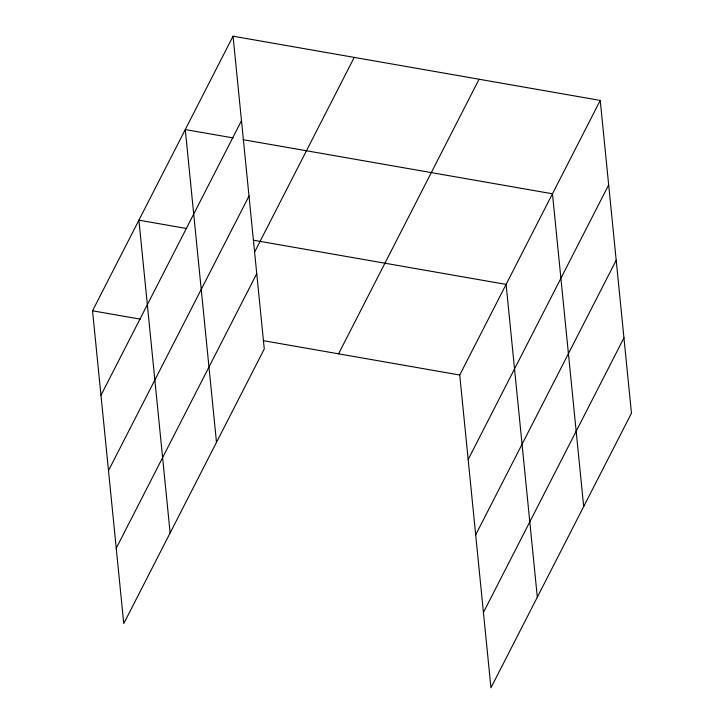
<?xml version="1.0" encoding="UTF-8"?>
<svg xmlns="http://www.w3.org/2000/svg" width="724" height="724" viewBox="0 0 724 724"><rect width="100%" height="100%" fill="white"/><g stroke="black" fill="none" stroke-linecap="round" stroke-linejoin="round"><path stroke-width="1.09" d="M233.047 36.2L264.269 348.977L123.759 623.572L92.536 310.795L233.047 36.2L600.241 100.428L631.464 413.205L490.953 687.8L459.731 375.023L600.241 100.428M100.971 395.295L241.481 120.691M108.491 470.627L249.002 196.032M254.414 252.45L354.226 57.395M116.238 548.24L256.748 273.645M338.561 353.828L479.071 79.233M468.166 459.514L608.676 184.919M475.686 534.846L616.196 260.251M483.433 612.468L623.943 337.873M233.074 137.922L185.272 129.56L216.494 442.346M243.083 139.678L552.466 193.788L583.689 506.565M186.711 228.54L138.908 220.177L170.122 532.964M253.409 240.205L506.103 284.405L537.317 597.182M92.536 310.795L140.338 319.157M263.427 340.687L459.731 375.023"/></g></svg>
